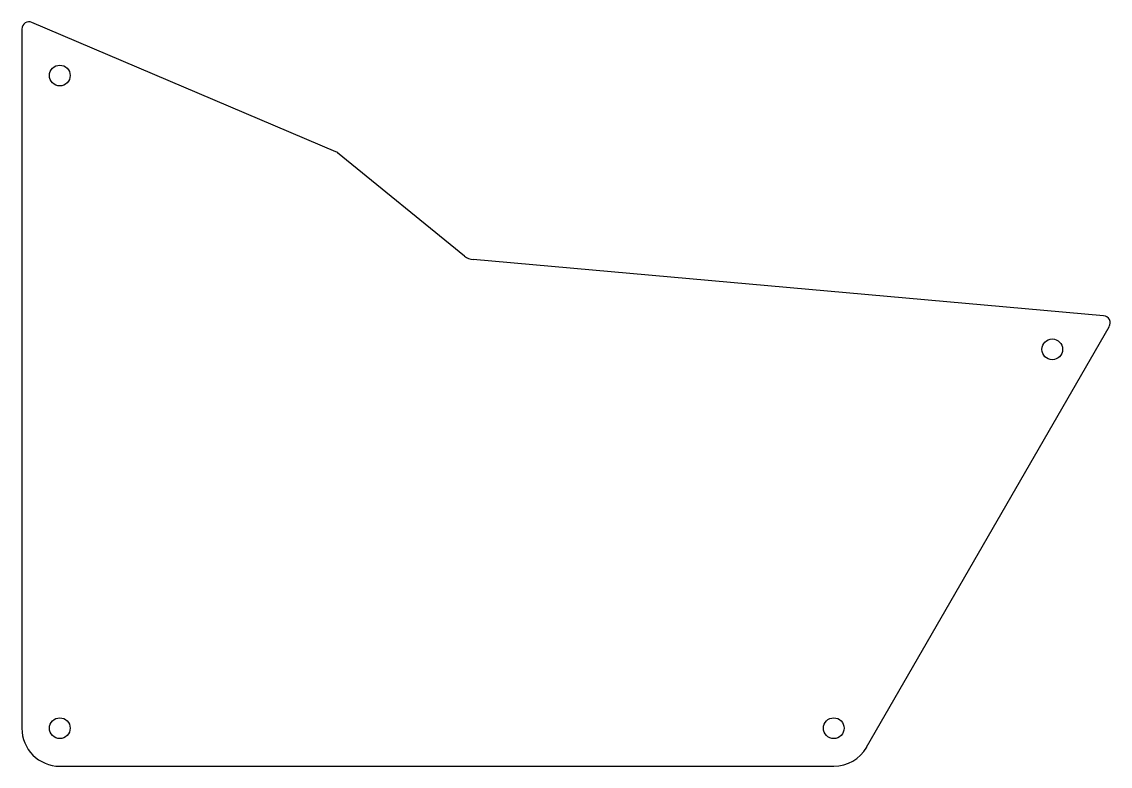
# Model space of a CAD drawing. Header units: millimetres. Extents: x -67 to 75, y -92 to 5.
import ezdxf

# ---------------------------------------------------------------- set-up
doc = ezdxf.new("R2010")
doc.units = ezdxf.units.MM

msp = doc.modelspace()

# ---------------------------------------------------------------- linework, layer by layer
at = {"color": 7, "linetype": 'Continuous', "lineweight": 25}
for p, q in [((-25.88, -12.27), (-65.49, 4.59)), ((-66.81, 3.72), (-66.81, -87.3)), ((-9.12, -25.85), (-25.66, -12.4)), ((74.14, -33.61), (-8.01, -26.3)), ((43.27, -89.78), (74.88, -35.03)), ((-61.86, -92.25), (38.99, -92.25))]:
    msp.add_line(p, q, dxfattribs=at)
for centre in [(-61.86, -2.33), (67.46, -37.98), (-61.86, -87.3), (38.99, -87.3)]:
    msp.add_circle(centre, 1.35, dxfattribs=at)
for centre, radius, start, end in [((-65.86, 3.72), 0.95, 66.9487, 180), ((-26.25, -13.14), 0.95, 50.8788, 66.9487), ((-7.83, -24.26), 2.05, 230.8788, 264.9177), ((74.06, -34.55), 0.95, 330, 84.9177), ((-61.86, -87.3), 4.95, 180, 270), ((38.99, -87.3), 4.95, 270, 330)]:
    msp.add_arc(centre, radius, start, end, dxfattribs=at)

doc.saveas('drawing.dxf')
